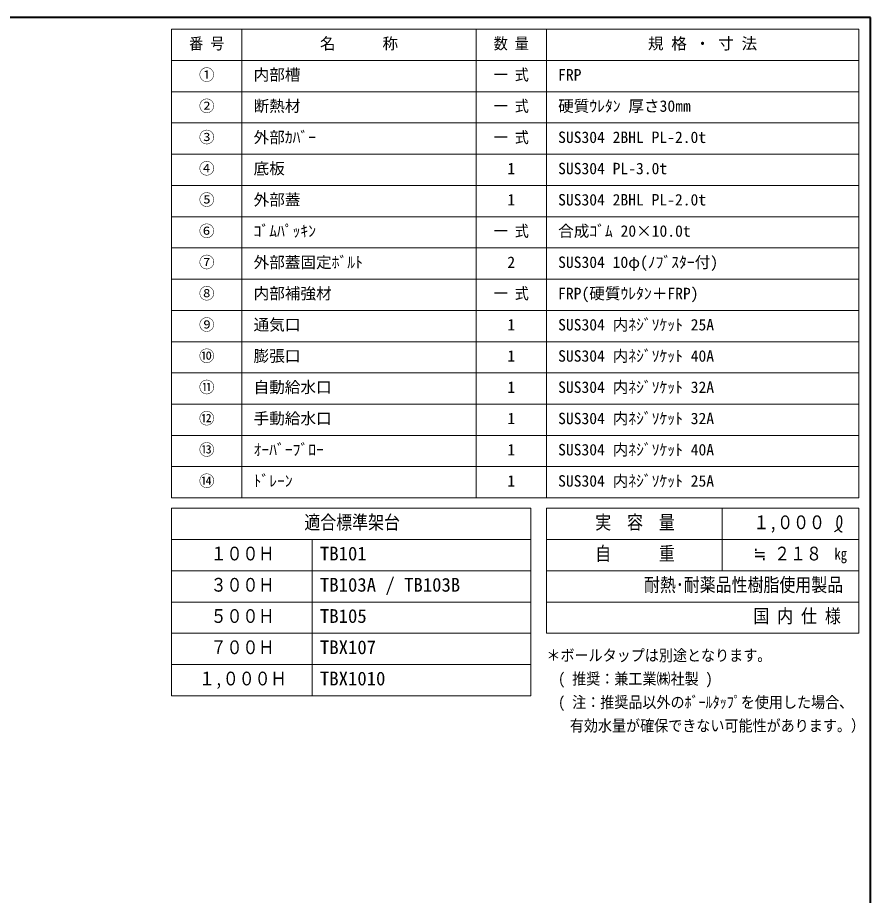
# Model space of a CAD drawing. Units: millimetres at full size, sheet at 1:20; details may follow other scales. Extents: x -4246 to 3854, y -2716 to 2904.
# Drawn here: x 1124 to 3854, y 94 to 2904 of the extents above; entities that cross this region are included whole.
import ezdxf
from ezdxf.enums import TextEntityAlignment as Align

# ---------------------------------------------------------------- set-up
doc = ezdxf.new("R2010")
doc.units = ezdxf.units.MM
doc.header["$LTSCALE"] = 20
doc.layers.add('0-0', color=7, linetype='Continuous', lineweight=9)
doc.styles.add('ＭＳ ゴシック', font='')
doc.styles.get('ＭＳ ゴシック').set_extended_font_data('MS Gothic')

msp = doc.modelspace()

# ---------------------------------------------------------------- linework, layer by layer
at = {"layer": '0-0', "color": 1, "lineweight": 40}
for p, q in [((3854.4, 2903.83), (-4245.6, 2903.83)), ((3854.4, -2716.17), (3854.4, 2903.83))]:
    msp.add_line(p, q, dxfattribs=at)
at = {"layer": '0-0', "color": 3, "lineweight": 18}
for p, q in [((3816.9, 2866.33), (1616.9, 2866.33)), ((1616.9, 1366.33), (1616.9, 2866.33)), ((1841.9, 1366.33), (1841.9, 2866.33)), ((2591.9, 1366.33), (2591.9, 2866.33)), ((2816.9, 1366.33), (2816.9, 2866.33)), ((3816.9, 1366.33), (3816.9, 2866.33)), ((3816.9, 2766.33), (1616.9, 2766.33)), ((3816.9, 2666.33), (1616.9, 2666.33)), ((3816.9, 2566.33), (1616.9, 2566.33)), ((3816.9, 2466.33), (1616.9, 2466.33)), ((3816.9, 2366.33), (1616.9, 2366.33)), ((3816.9, 2266.33), (1616.9, 2266.33)), ((3816.9, 2166.33), (1616.9, 2166.33)), ((3816.9, 2066.33), (1616.9, 2066.33)), ((3816.9, 1966.33), (1616.9, 1966.33)), ((3816.9, 1866.33), (1616.9, 1866.33)), ((3816.9, 1766.33), (1616.9, 1766.33)), ((3816.9, 1666.33), (1616.9, 1666.33)), ((3816.9, 1566.33), (1616.9, 1566.33)), ((3816.9, 1466.33), (1616.9, 1466.33)), ((3816.9, 1366.33), (1616.9, 1366.33)), ((2766.9, 1332.99), (1616.9, 1332.99)), ((1616.9, 732.99), (1616.9, 1332.99)), ((2766.9, 732.99), (2766.9, 1332.99)), ((3816.9, 1332.99), (2816.9, 1332.99)), ((2816.9, 932.99), (2816.9, 1332.99)), ((3379.4, 1132.99), (3379.4, 1332.99)), ((3816.9, 932.99), (3816.9, 1332.99)), ((2766.9, 1232.99), (1616.9, 1232.99)), ((2066.9, 732.99), (2066.9, 1232.99)), ((3816.9, 1232.99), (2816.9, 1232.99)), ((2766.9, 1132.99), (1616.9, 1132.99)), ((3816.9, 1132.99), (2816.9, 1132.99)), ((2766.9, 1032.99), (1616.9, 1032.99)), ((3816.9, 1032.99), (2816.9, 1032.99)), ((2766.9, 932.99), (1616.9, 932.99)), ((3816.9, 932.99), (2816.9, 932.99)), ((2766.9, 832.99), (1616.9, 832.99)), ((2766.9, 732.99), (1616.9, 732.99))]:
    msp.add_line(p, q, dxfattribs=at)
at = {"layer": '0-0', "color": 5, "lineweight": 25}
for points in [[(3738.91, 1258.23), (3740.22, 1258.98), (3742.46, 1260.29), (3744.69, 1261.63), (3746.88, 1263.02), (3749.02, 1264.49), (3751.11, 1266.04), (3752.29, 1267), (3753.15, 1267.74), (3754.6, 1269.08), (3755.97, 1270.49), (3757.25, 1271.98), (3758.41, 1273.55), (3759.44, 1275.21), (3759.96, 1276.21), (3760.34, 1277.02), (3760.91, 1278.46), (3761.38, 1279.94), (3761.77, 1281.45), (3762.07, 1282.98), (3762.28, 1284.52), (3762.37, 1285.42), (3762.44, 1286.34), (3762.51, 1287.93), (3762.53, 1289.53), (3762.5, 1291.12), (3762.46, 1292.73), (3762.4, 1294.34), (3762.37, 1295.28), (3762.35, 1296.27), (3762.28, 1297.99), (3762.15, 1299.69), (3761.88, 1301.36), (3761.42, 1302.97), (3760.72, 1304.52), (3760.18, 1305.37), (3759.83, 1305.83), (3759.16, 1306.57), (3758.42, 1307.23), (3757.61, 1307.78)], [(3757.61, 1307.78), (3756.76, 1308.18), (3755.87, 1308.4), (3755.36, 1308.44), (3754.93, 1308.41), (3754.2, 1308.25), (3753.48, 1307.97), (3752.79, 1307.58), (3752.13, 1307.11), (3751.52, 1306.58), (3751.19, 1306.25), (3750.73, 1305.73), (3750.04, 1304.78), (3749.47, 1303.78), (3748.99, 1302.73), (3748.6, 1301.64), (3748.28, 1300.54), (3748.12, 1299.89), (3747.95, 1299.07), (3747.7, 1297.66), (3747.5, 1296.24), (3747.34, 1294.82), (3747.21, 1293.39), (3747.09, 1291.95), (3747.03, 1291.12), (3746.94, 1290.12), (3746.8, 1288.41), (3746.68, 1286.69), (3746.61, 1284.98), (3746.61, 1283.27), (3746.7, 1281.57), (3746.81, 1280.59), (3746.93, 1279.74), (3747.22, 1278.29), (3747.59, 1276.84), (3748.04, 1275.41), (3748.54, 1274), (3749.1, 1272.62), (3749.44, 1271.82), (3749.69, 1271.25)], [(3749.69, 1271.25), (3750.15, 1270.27), (3750.62, 1269.31), (3751.12, 1268.35), (3751.64, 1267.4), (3752.18, 1266.45), (3752.51, 1265.9), (3752.9, 1265.27), (3753.6, 1264.18), (3754.35, 1263.14), (3755.16, 1262.14), (3756.03, 1261.23), (3756.97, 1260.41), (3757.55, 1259.98), (3758.05, 1259.67), (3758.95, 1259.18), (3759.89, 1258.76), (3760.87, 1258.39), (3761.86, 1258.06), (3762.88, 1257.75), (3763.47, 1257.57)]]:
    msp.add_lwpolyline(points, dxfattribs=at)

# ---------------------------------------------------------------- texts
at = {"layer": '0-0', "style": 'ＭＳ ゴシック'}
for s, height, width, p in [('番 号', 36.66, 0.9, (1673.15, 2791.33)), ('数 量', 36.66, 0.9, (2648.15, 2791.33)), ('一 式', 36.66, 0.9, (2648.15, 2691.33)), ('一 式', 36.66, 0.9, (2648.15, 2591.33)), ('一 式', 36.66, 0.9, (2648.15, 2491.33)), ('一 式', 36.66, 0.9, (2648.15, 2191.33)), ('一 式', 36.66, 0.9, (2648.15, 1991.33)), ('適合標準架台', 43.99, 0.85, (2041.9, 1252.99)), ('実\u3000容\u3000量', 43.99, 0.85, (2973.15, 1252.99)), ('１,０００', 43.99, 0.85, (3479.4, 1252.99)), ('１００Ｈ', 43.99, 0.85, (1741.9, 1152.99)), ('自\u3000\u3000\u3000重', 43.99, 0.85, (2973.15, 1152.99)), ('≒ ２１８', 43.99, 0.85, (3479.4, 1152.99)), ('kg', 36.66, 0.8, (3739.4, 1157.99)), ('３００Ｈ', 43.99, 0.85, (1741.9, 1052.99)), ('耐熱･耐薬品性樹脂使用製品', 43.99, 0.85, (3129.4, 1052.99)), ('国 内 仕 様', 43.99, 0.85, (3479.4, 952.99)), ('５００Ｈ', 43.99, 0.85, (1741.9, 952.99)), ('７００Ｈ', 43.99, 0.85, (1741.9, 852.99)), ('＊ボールタップは別途となります。', 36.66, 0.9, (2816.9, 832.99)), ('１,０００Ｈ', 43.99, 0.85, (1704.4, 752.99)), ('( 推奨：兼工業㈱社製 )', 36.66, 0.9, (2854.4, 757.99)), ('( 注：推奨品以外のﾎﾞｰﾙﾀｯﾌﾟを使用した場合、', 36.66, 0.9, (2854.4, 682.99)), ('有効水量が確保できない可能性があります。）', 36.66, 0.9, (2891.9, 607.99))]:
    msp.add_text(s, height=height, dxfattribs=dict(at, width=width)).set_placement(p, align=Align.BOTTOM_LEFT)
for s, height, p in [('名\u3000\u3000\u3000称', 36.66, (2091.9, 2791.33)), ('規 格 ・ 寸 法', 36.66, (3141.9, 2791.33)), ('①', 36.66, (1704.4, 2691.33)), ('内部槽', 36.66, (1879.4, 2691.33)), ('FRP', 36.66, (2854.4, 2691.33)), ('②', 36.66, (1704.4, 2591.33)), ('断熱材', 36.66, (1879.4, 2591.33)), ('硬質ｳﾚﾀﾝ 厚さ30㎜', 36.66, (2854.4, 2591.33)), ('③', 36.66, (1704.4, 2491.33)), ('外部ｶﾊﾞｰ', 36.66, (1879.4, 2491.33)), ('SUS304 2BHL PL-2.0t', 36.66, (2854.4, 2491.33)), ('④', 36.66, (1704.4, 2391.33)), ('底板', 36.66, (1879.4, 2391.33)), ('1', 36.66, (2691.9, 2391.33)), ('SUS304 PL-3.0t', 36.66, (2854.4, 2391.33)), ('⑤', 36.66, (1704.4, 2291.33)), ('外部蓋', 36.66, (1879.4, 2291.33)), ('1', 36.66, (2691.9, 2291.33)), ('SUS304 2BHL PL-2.0t', 36.66, (2854.4, 2291.33)), ('⑥', 36.66, (1704.4, 2191.33)), ('ｺﾞﾑﾊﾟｯｷﾝ', 36.66, (1879.4, 2191.33)), ('合成ｺﾞﾑ 20×10.0t', 36.66, (2854.4, 2191.33)), ('⑦', 36.66, (1704.4, 2091.33)), ('外部蓋固定ﾎﾞﾙﾄ', 36.66, (1879.4, 2091.33)), ('2', 36.66, (2691.9, 2091.33)), ('SUS304 10φ(ﾉﾌﾞｽﾀｰ付)', 36.66, (2854.4, 2091.33)), ('⑧', 36.66, (1704.4, 1991.33)), ('内部補強材', 36.66, (1879.4, 1991.33)), ('FRP(硬質ｳﾚﾀﾝ＋FRP)', 36.66, (2854.4, 1991.33)), ('⑨', 36.66, (1704.4, 1891.33)), ('通気口', 36.66, (1879.4, 1891.33)), ('SUS304 内ﾈｼﾞｿｹｯﾄ 25A', 36.66, (2854.4, 1891.33)), ('1', 36.66, (2691.9, 1891.33)), ('⑩', 36.66, (1704.4, 1791.33)), ('膨張口', 36.66, (1879.4, 1791.33)), ('1', 36.66, (2691.9, 1791.33)), ('SUS304 内ﾈｼﾞｿｹｯﾄ 40A', 36.66, (2854.4, 1791.33)), ('⑪', 36.66, (1704.4, 1691.33)), ('自動給水口', 36.66, (1879.4, 1691.33)), ('SUS304 内ﾈｼﾞｿｹｯﾄ 32A', 36.66, (2854.4, 1691.33)), ('1', 36.66, (2691.9, 1691.33)), ('⑫', 36.66, (1704.4, 1591.33)), ('手動給水口', 36.66, (1879.4, 1591.33)), ('1', 36.66, (2691.9, 1591.33)), ('SUS304 内ﾈｼﾞｿｹｯﾄ 32A', 36.66, (2854.4, 1591.33)), ('⑬', 36.66, (1704.4, 1491.33)), ('ｵｰﾊﾞｰﾌﾞﾛｰ', 36.66, (1879.4, 1491.33)), ('1', 36.66, (2691.9, 1491.33)), ('SUS304 内ﾈｼﾞｿｹｯﾄ 40A', 36.66, (2854.4, 1491.33)), ('⑭', 36.66, (1704.4, 1391.33)), ('ﾄﾞﾚｰﾝ', 36.66, (1879.4, 1391.33)), ('1', 36.66, (2691.9, 1391.33)), ('SUS304 内ﾈｼﾞｿｹｯﾄ 25A', 36.66, (2854.4, 1391.33)), ('TB101', 43.99, (2091.9, 1152.99)), ('TB103A / TB103B', 43.99, (2091.9, 1052.99)), ('TB105', 43.99, (2091.9, 952.99)), ('TBX107', 43.99, (2091.9, 852.99)), ('TBX1010', 43.99, (2091.9, 752.99))]:
    msp.add_text(s, height=height, dxfattribs=at).set_placement(p, align=Align.BOTTOM_LEFT)

doc.saveas('drawing.dxf')
